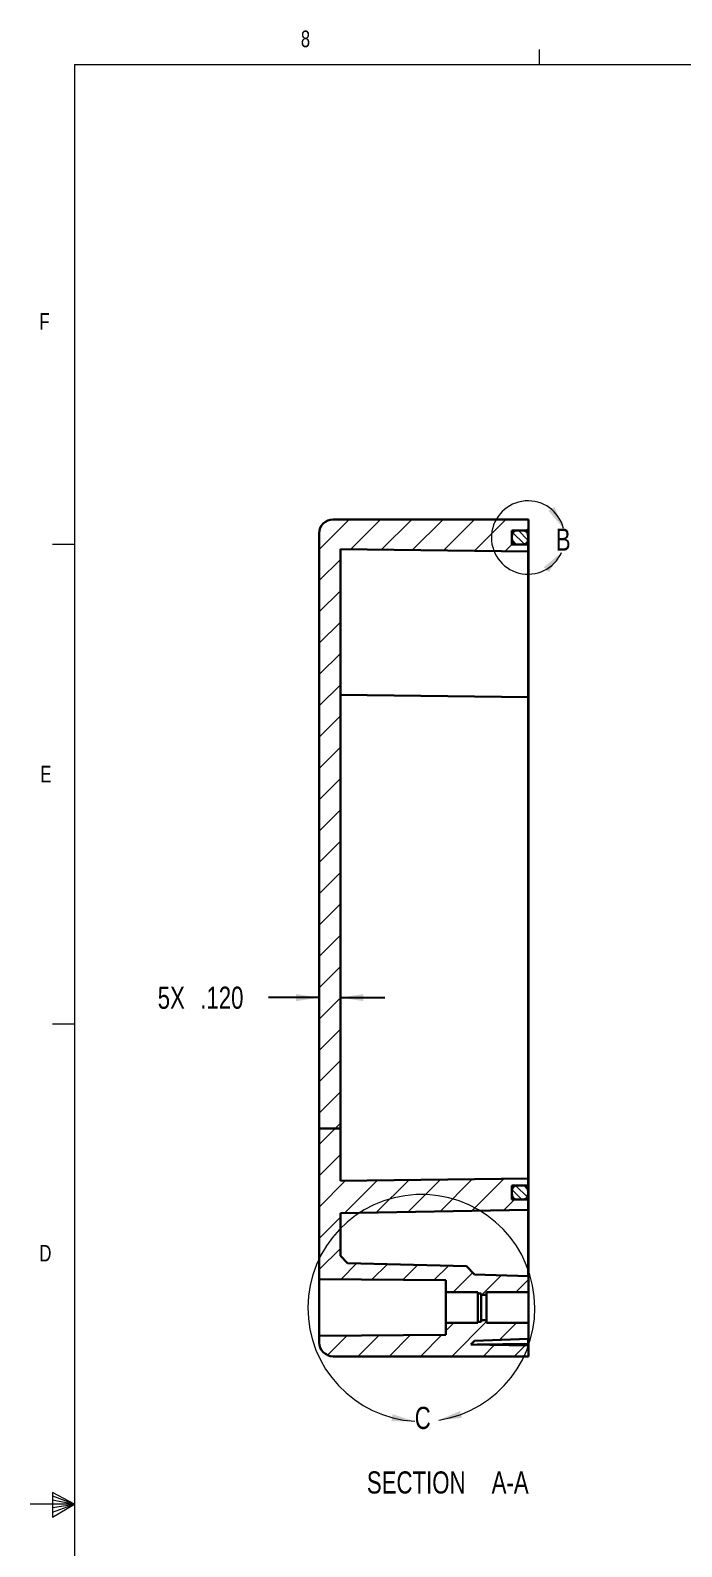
# Model space of a CAD drawing. Header units: inches. Extents: x 0.3 to 21.8, y 0.2 to 16.9.
# Drawn here: x 0.27 to 3.95, y 8.29 to 16.85 of the extents above; entities that cross this region are included whole.
import ezdxf

# ---------------------------------------------------------------- set-up
doc = ezdxf.new("R2010")
doc.units = ezdxf.units.IN
doc.header["$MEASUREMENT"] = 0
doc.layers.add('SLD-0', color=7, linetype='Continuous')
doc.styles.add('SLDTEXTSTYLE1', font='TXT', dxfattribs={"width": 0.75})
doc.dimstyles.new('SLDDIMSTYLE5', dxfattribs={"dimtxt": 0.125, "dimasz": 0.13, "dimexe": 0, "dimexo": 0.0625, "dimgap": 0.03125, "dimtad": 0, "dimtih": 1, "dimtoh": 1, "dimdec": 3, "dimrnd": 1e-09, "dimzin": 4, "dimdsep": 46, "dimtxsty": 'SLDTEXTSTYLE1', "dimsah": 1, "dimcen": 0.09, "dimadec": 0, "dimazin": 1, "dimtfac": 1, "dimtdec": 3, "dimtmove": 0, "dimatfit": 0, "dimfxl": 0, "dimfrac": 2, "dimtolj": 1, "dimtzin": 12, "dimarcsym": 0})

# ---------------------------------------------------------------- blocks, each defined once
blk = doc.blocks.new('_D_7')
at = {"layer": 'SLD-0'}
for p, q in [((1.9036, 12.9896), (1.9036, 11.2691)), ((2.0236, 12.9896), (2.0236, 11.2691)), ((1.9036, 11.3941), (1.6178, 11.3941)), ((2.0236, 11.3941), (2.2736, 11.3941))]:
    blk.add_line(p, q, dxfattribs=at)
for points in [[(1.9036, 11.3941), (1.7736, 11.4141), (1.7736, 11.3741)], [(2.0236, 11.3941), (2.1536, 11.3741), (2.1536, 11.4141)]]:
    blk.add_solid(points, dxfattribs=at)
at = {"layer": 'SLD-0', "char_height": 0.125, "attachment_point": 1, "style": 'SLDTEXTSTYLE1'}
for s, insert in [('5X', (0.992, 11.4561)), ('.120', (1.2321, 11.4561))]:
    blk.add_mtext(s, dxfattribs=dict(at, insert=insert))
blk = doc.blocks.new('SW_NOTE_4')
at = {"layer": 'SLD-0', "color": 0, "char_height": 0.125, "attachment_point": 2, "style": 'SLDTEXTSTYLE1'}
for s, insert in [('SECTION', (0.3418, 0.1611)), ('A-A', (0.872, 0.1611))]:
    blk.add_mtext(s, dxfattribs=dict(at, insert=insert))

msp = doc.modelspace()

# ---------------------------------------------------------------- hatches: boundary and pattern name
at = {"linetype": 'Continuous', "lineweight": 0}
h = msp.add_hatch(dxfattribs=at)
h.set_pattern_fill('ANSI31', style=0)
edge = h.paths.add_edge_path(flags=0)
edge.add_line((1.90359, 10.65536), (2.02359, 10.65536))
edge.add_line((2.02359, 10.65536), (2.02359, 13.92627))
edge.add_line((2.02359, 13.92627), (3.08269, 13.91241))
edge.add_line((3.08269, 13.91241), (3.08269, 13.95178))
edge.add_line((3.08269, 13.95178), (2.99069, 13.95178))
edge.add_line((2.99069, 13.95178), (2.99069, 14.03052))
edge.add_line((2.99069, 14.03052), (3.08269, 14.03052))
edge.add_line((3.08269, 14.03052), (3.08269, 14.03851))
edge.add_line((3.08269, 14.03851), (3.08469, 14.03851))
edge.add_line((3.08469, 14.03851), (3.08469, 14.09351))
edge.add_line((3.08469, 14.09351), (1.98233, 14.09351))
edge.add_arc((1.98233, 14.01477), 0.07874, 90, 180)
edge.add_line((1.90359, 14.01477), (1.90359, 10.65536))
h = msp.add_hatch(dxfattribs=at)
h.set_pattern_fill('ANSI31', scale=0.25, angle=90, style=0)
edge = h.paths.add_edge_path(flags=0)
edge.add_spline(control_points=[(2.99069, 13.99115), (2.99069, 13.96008), (2.99986, 13.95155), (3.07352, 13.95189), (3.08269, 13.95672), (3.08269, 13.99115)], knot_values=[0, 0, 0, 0, 0.45, 0.55, 1, 1, 1, 1], weights=[1, 1, 1, 1, 1, 1], degree=3, periodic=0)
edge.add_spline(control_points=[(3.08269, 13.99115), (3.08269, 14.02557), (3.07352, 14.0304), (2.99986, 14.03074), (2.99069, 14.02221), (2.99069, 13.99115)], knot_values=[0, 0, 0, 0, 0.45, 0.55, 1, 1, 1, 1], weights=[1, 1, 1, 1, 1, 1], degree=3, periodic=0)
h = msp.add_hatch(dxfattribs=at)
h.set_pattern_fill('ANSI31', style=0)
h.paths.add_polyline_path([(3.08269, 10.37304), (2.02359, 10.35917), (2.02359, 10.65536), (1.90359, 10.65536), (1.90359, 9.80469), (2.61859, 9.79845), (2.61859, 9.73069), (2.79859, 9.73069), (2.79859, 9.72469), (2.81859, 9.72469), (2.81859, 9.71569), (2.84859, 9.71569), (2.84859, 9.73069), (3.08469, 9.73069), (3.08469, 9.82119), (2.78069, 9.8318), (2.73444, 9.87806), (2.06402, 9.89561), (2.02359, 9.93604), (2.02359, 10.17738), (3.08269, 10.19587), (3.08269, 10.25493), (2.99069, 10.25493), (2.99069, 10.33367), (3.08269, 10.33367)], flags=0)
h = msp.add_hatch(dxfattribs=at)
h.set_pattern_fill('ANSI31', scale=0.25, angle=90, style=0)
edge = h.paths.add_edge_path(flags=0)
edge.add_spline(control_points=[(3.08269, 10.2943), (3.08269, 10.32872), (3.07352, 10.33355), (2.99986, 10.33389), (2.99069, 10.32536), (2.99069, 10.2943)], knot_values=[0, 0, 0, 0, 0.45, 0.55, 1, 1, 1, 1], weights=[1, 1, 1, 1, 1, 1], degree=3, periodic=0)
edge.add_spline(control_points=[(2.99069, 10.2943), (2.99069, 10.26323), (2.99986, 10.2547), (3.07352, 10.25504), (3.08269, 10.25987), (3.08269, 10.2943)], knot_values=[0, 0, 0, 0, 0.45, 0.55, 1, 1, 1, 1], weights=[1, 1, 1, 1, 1, 1], degree=3, periodic=0)
h = msp.add_hatch(dxfattribs=at)
h.set_pattern_fill('ANSI31', style=0)
edge = h.paths.add_edge_path(flags=0)
edge.add_line((3.08269, 9.4241), (3.08269, 9.4311))
edge.add_line((3.08269, 9.4311), (2.75985, 9.43673))
edge.add_line((2.75985, 9.43673), (2.78069, 9.45757))
edge.add_line((2.78069, 9.45757), (3.08469, 9.46819))
edge.add_line((3.08469, 9.46819), (3.08469, 9.55869))
edge.add_line((3.08469, 9.55869), (2.84859, 9.55869))
edge.add_line((2.84859, 9.55869), (2.84859, 9.57369))
edge.add_line((2.84859, 9.57369), (2.81859, 9.57369))
edge.add_line((2.81859, 9.57369), (2.81859, 9.56469))
edge.add_line((2.81859, 9.56469), (2.79859, 9.56469))
edge.add_line((2.79859, 9.56469), (2.79859, 9.55869))
edge.add_line((2.79859, 9.55869), (2.61859, 9.55869))
edge.add_line((2.61859, 9.55869), (2.61859, 9.49093))
edge.add_line((2.61859, 9.49093), (1.90359, 9.48469))
edge.add_line((1.90359, 9.48469), (1.90359, 9.44784))
edge.add_arc((1.98233, 9.44784), 0.07874, 180, 270)
edge.add_line((1.98233, 9.3691), (3.08469, 9.3691))
edge.add_line((3.08469, 9.3691), (3.08469, 9.4241))
edge.add_line((3.08469, 9.4241), (3.08269, 9.4241))

# ---------------------------------------------------------------- linework, layer by layer
at = {"color": 7, "linetype": 'Continuous', "lineweight": 0}
for p, q in [((3.14788, 16.6606), (3.14788, 16.7454)), ((0.52288, 16.6606), (21.52288, 16.6606)), ((0.52288, 16.6606), (0.52288, 0.4106)), ((0.52288, 13.9516), (0.39788, 13.9516)), ((0.52288, 11.2436), (0.39788, 11.2436)), ((0.39889, 8.60114), (0.39889, 8.46233)), ((0.52288, 8.5356), (0.39889, 8.60114)), ((0.39889, 8.58268), (0.52288, 8.5356)), ((0.52288, 8.5356), (0.27288, 8.5356)), ((0.39889, 8.55872), (0.52288, 8.5356)), ((0.39889, 8.46233), (0.52288, 8.5356)), ((0.39889, 8.48964), (0.52288, 8.5356)), ((0.39889, 8.51635), (0.52288, 8.5356))]:
    msp.add_line(p, q, dxfattribs=at)
at = {"color": 7, "linetype": 'Continuous', "lineweight": 30}
for p, q in [((3.08469, 14.09351), (1.98233, 14.09351)), ((3.08269, 14.03851), (3.08469, 14.03851)), ((3.08269, 14.03851), (3.08269, 14.03052)), ((3.08469, 14.03851), (3.08469, 14.09351)), ((3.08469, 13.99442), (3.08469, 14.03851)), ((1.90359, 10.65536), (1.90359, 14.01477)), ((3.08269, 14.03052), (2.99069, 14.03052)), ((2.99069, 13.95178), (2.99069, 14.03052)), ((3.08269, 13.95178), (2.99069, 13.95178)), ((3.08269, 14.03052), (3.08269, 13.99115)), ((3.08469, 13.99442), (3.08269, 13.99449)), ((3.08269, 13.95178), (3.08269, 13.99115)), ((3.08269, 13.95178), (3.08269, 13.91241)), ((3.08469, 13.99442), (3.08469, 13.64142)), ((3.08269, 13.91241), (2.02359, 13.92627)), ((2.02359, 10.65536), (2.02359, 13.92627)), ((3.08269, 13.91241), (3.08269, 13.86241)), ((3.08269, 13.86241), (3.08269, 13.39272)), ((3.08269, 13.64135), (3.08469, 13.64142)), ((3.08469, 9.82119), (3.08469, 13.64142)), ((3.08269, 13.39272), (3.08269, 13.08957)), ((2.02359, 13.10344), (3.08269, 13.08957)), ((3.08269, 13.08957), (3.08269, 13.03957)), ((3.08269, 13.03957), (3.08269, 10.42304)), ((1.90359, 9.80469), (1.90359, 10.65536)), ((2.02359, 10.65536), (1.90359, 10.65536)), ((2.02359, 10.35917), (2.02359, 10.65536)), ((2.02359, 10.35917), (3.08269, 10.37304)), ((3.08269, 10.42304), (3.08269, 10.37304)), ((3.08269, 10.37304), (3.08269, 10.33367)), ((2.99069, 10.33367), (3.08269, 10.33367)), ((2.99069, 10.25493), (2.99069, 10.33367)), ((3.08269, 10.2943), (3.08269, 10.33367)), ((3.08269, 10.2943), (3.08269, 10.25493)), ((3.08269, 10.19587), (2.02359, 10.17738)), ((2.99069, 10.25493), (3.08269, 10.25493)), ((3.08269, 10.25493), (3.08269, 10.19587)), ((3.08269, 10.19587), (3.08269, 10.06989)), ((2.02359, 9.93604), (2.02359, 10.17738)), ((3.08269, 10.06989), (3.08269, 9.82126)), ((2.06402, 9.89561), (2.02359, 9.93604)), ((2.73444, 9.87806), (2.06402, 9.89561)), ((2.78069, 9.8318), (2.73444, 9.87806)), ((2.61859, 9.79845), (1.90359, 9.80469)), ((1.90359, 9.48469), (1.90359, 9.80469)), ((2.61859, 9.73069), (2.61859, 9.79845)), ((3.08469, 9.82119), (2.78069, 9.8318)), ((3.08469, 9.73069), (3.08469, 9.82119)), ((2.79859, 9.73069), (2.61859, 9.73069)), ((2.61859, 9.55869), (2.61859, 9.73069)), ((2.79859, 9.72469), (2.79859, 9.73069)), ((2.81859, 9.72469), (2.79859, 9.72469)), ((2.79859, 9.56469), (2.79859, 9.72469)), ((2.81859, 9.71569), (2.81859, 9.72469)), ((2.84859, 9.71569), (2.81859, 9.71569)), ((2.81859, 9.57369), (2.81859, 9.71569)), ((3.08469, 9.73069), (2.84859, 9.73069)), ((2.84859, 9.73069), (2.84859, 9.71569)), ((2.84859, 9.57369), (2.84859, 9.71569)), ((3.08469, 9.55869), (3.08469, 9.73069)), ((2.61859, 9.49093), (2.61859, 9.55869)), ((2.61859, 9.55869), (2.79859, 9.55869)), ((2.79859, 9.55869), (2.79859, 9.56469)), ((2.79859, 9.56469), (2.81859, 9.56469)), ((2.81859, 9.56469), (2.81859, 9.57369)), ((2.81859, 9.57369), (2.84859, 9.57369)), ((2.84859, 9.57369), (2.84859, 9.55869)), ((2.84859, 9.55869), (3.08469, 9.55869)), ((3.08469, 9.46819), (3.08469, 9.55869)), ((1.90359, 9.48469), (2.61859, 9.49093)), ((1.90359, 9.44784), (1.90359, 9.48469)), ((2.75985, 9.43673), (2.78069, 9.45757)), ((2.75985, 9.43673), (3.08269, 9.4311)), ((2.78069, 9.45757), (3.08469, 9.46819)), ((2.79624, 9.4361), (3.08269, 9.43963)), ((3.08269, 9.46812), (3.08269, 9.43963)), ((3.08269, 9.43963), (3.08269, 9.4311)), ((3.08269, 9.4311), (3.08269, 9.4241)), ((3.08269, 9.4241), (3.08469, 9.4241)), ((3.08469, 9.4241), (3.08469, 9.46819)), ((3.08469, 9.3691), (3.08469, 9.4241)), ((1.98233, 9.3691), (3.08469, 9.3691))]:
    msp.add_line(p, q, dxfattribs=at)
at = {"color": 7, "linetype": 'Continuous', "lineweight": 0}
for centre, radius, start, end in [((3.08269, 13.99115), 0.20697, 14.223991, 335.993707), ((2.48049, 9.64213), 0.64079, 278.770439, 266.641529)]:
    msp.add_arc(centre, radius, start, end, dxfattribs=at)
at = {"color": 7, "linetype": 'Continuous', "lineweight": 30}
for centre, start, end in [((1.98233, 14.01477), 90, 180), ((1.98233, 9.44784), 180, 270)]:
    msp.add_arc(centre, 0.07874, start, end, dxfattribs=at)
for points in [[(2.99069, 13.99115), (2.99069, 14.02221), (2.99986, 14.03074), (3.07352, 14.0304), (3.08269, 14.02557), (3.08269, 13.99115)], [(3.08269, 13.99115), (3.08269, 13.95672), (3.07352, 13.95189), (2.99986, 13.95155), (2.99069, 13.96008), (2.99069, 13.99115)], [(3.08269, 10.2943), (3.08269, 10.32872), (3.07352, 10.33355), (2.99986, 10.33389), (2.99069, 10.32536), (2.99069, 10.2943)], [(2.99069, 10.2943), (2.99069, 10.26323), (2.99986, 10.2547), (3.07352, 10.25504), (3.08269, 10.25987), (3.08269, 10.2943)]]:
    msp.add_open_spline(points, degree=3, knots=[0, 0, 0, 0, 0.45, 0.55, 1, 1, 1, 1], dxfattribs=at)
at = {"color": 7, "linetype": 'Continuous', "lineweight": 0}
for points in [[(3.28331, 14.042), (3.2321, 14.16315), (3.19806, 14.14216)], [(3.27176, 13.90694), (3.17072, 13.82273), (3.20071, 13.79626)], [(2.44296, 9.00244), (2.31779, 9.04286), (2.31143, 9.00337)], [(2.5782, 9.00883), (2.70905, 9.02216), (2.69899, 9.06088)]]:
    msp.add_solid(points, dxfattribs=at)

# ---------------------------------------------------------------- block references
at = {"layer": 'SLD-0'}
msp.add_blockref('SW_NOTE_4', (2.10957, 8.55873), dxfattribs=at)

# ---------------------------------------------------------------- texts
at = {"color": 7, "linetype": 'Continuous', "lineweight": 0, "attachment_point": 1, "style": 'SLDTEXTSTYLE1'}
for s, insert, char_height in [('8', (1.80011, 16.85268), 0.09375), ('F', (0.32424, 15.2576), 0.09375), ('B', (3.2395, 14.042), 0.125), ('E', (0.32911, 12.70271), 0.09375), ('D', (0.3241, 9.99849), 0.09375), ('C', (2.44296, 9.08404), 0.125)]:
    msp.add_mtext(s, dxfattribs=dict(at, insert=insert, char_height=char_height))

# ---------------------------------------------------------------- dimensions: what is measured, and where the dimension line sits
at = {"layer": 'SLD-0'}
dim = msp.add_linear_dim(base=(2.02359, 11.39413), p1=(1.90359, 13.03957), p2=(2.02359, 13.03957), text='5X <>', dimstyle='SLDDIMSTYLE5', dxfattribs=at)
dim.commit()
dim.dimension.update_dxf_attribs({"geometry": '_D_7', "text_midpoint": (1.27367, 11.39413), "dimtype": 160})

doc.saveas('drawing.dxf')
